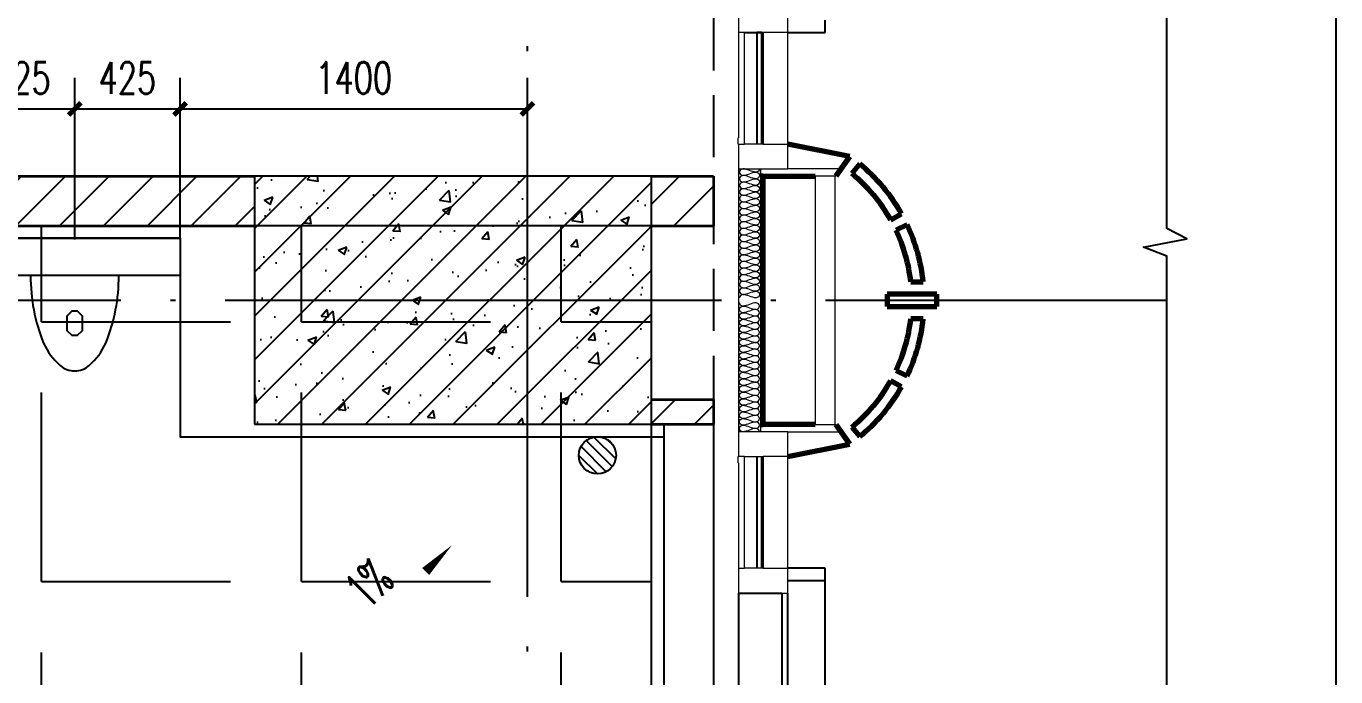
# Model space of a CAD drawing. Header units: millimetres. Extents: x 434053 to 1059003, y -2417481 to 936527.
# Drawn here: x 538373 to 543651, y -2119304 to -2116681 of the extents above; entities that cross this region are included whole.
import ezdxf

# ---------------------------------------------------------------- set-up
doc = ezdxf.new("R2010")
doc.units = ezdxf.units.MM
doc.header["$LTSCALE"] = 1000
doc.header["$MEASUREMENT"] = 0
doc.linetypes.add('DASH', pattern=[0.35, 0.25, -0.1])
doc.linetypes.add('DOTE', pattern=[2.42, 2, -0.2, 0.02, -0.2])
doc.layers.get('Defpoints').update_dxf_attribs({"color": 6})
for name, color, linetype in [('A-ANNO-DIMS', 3, 'Continuous'), ('A-AXIS', 16, 'DOTE'), ('A-COLS', 6, 'Continuous'), ('A-GLAZ', 4, 'Continuous'), ('A-WALL-PATT', 8, 'Continuous'), ('DIM_SYMB', 3, 'Continuous'), ('fur2023', 252, 'Continuous'), ('PUB_TEXT', 7, 'Continuous'), ('STAIR', 2, 'Continuous'), ('建筑-楼板开洞', 251, 'Continuous'), ('结构边线', 21, 'DASH')]:
    doc.layers.add(name, color=color, linetype=linetype)
for name, color, linetype, lineweight in [('A-DETL-0001', 4, 'Continuous', 15), ('A-GENM', 2, 'Continuous', 70), ('A-GENM-PROJ', 2, 'Continuous', 25), ('A-GLAZ-PROJ', 2, 'Continuous', 25), ('A-WALL', 5, 'Continuous', 35)]:
    doc.layers.add(name, color=color, linetype=linetype, lineweight=lineweight)
doc.styles.add('_TCH_DIM', font='SIMPLEX.shx', dxfattribs={"width": 0.8, "height": 3, "bigfont": 'GBCBIG.shx'})
doc.styles.add('_TCH_DIM_T3', font='SIMPLEX', dxfattribs={"width": 0.705882, "bigfont": 'GBCBIG'})
doc.dimstyles.new('_TCH_ARCH&&50', dxfattribs={"dimtxt": 127.5, "dimasz": 50, "dimexe": 125, "dimexo": 150, "dimgap": 61.25, "dimtad": 1, "dimdec": 0, "dimzin": 0, "dimdsep": 46, "dimtxsty": '_TCH_DIM_T3', "dimblk": 'ARCHTICK', "dimcen": 0.09, "dimclrt": 7, "dimazin": 2, "dimtfac": 1, "dimtdec": 0, "dimtix": 1, "dimtmove": 2, "dimatfit": 3, "dimfxl": 1, "dimtolj": 1, "dimtzin": 0, "dimarcsym": 0})
pattern_1 = [(45, (-1713816.56, -1462893.01), (-88.388383, 88.388383), [])]

# ---------------------------------------------------------------- blocks, each defined once
blk = doc.blocks.new('FO-Exterior Column FULL - FO-Exterior Column FULL-V107-800_Module Plan-APT')
at = {"layer": 'A-GENM'}
for p, q in [((-500, 110), (-500, 100.4)), ((-500, -109.7), (-500, 110)), ((500, 100.4), (500, 110)), ((500, 110), (500, -109.7)), ((-500, 100.4), (500, 100.4)), ((-630, 0.1), (-580.2, -249.1)), ((580.2, -249.1), (629.9, 0)), ((-580.2, -249.1), (-502.1, -193.8)), ((502.1, -193.8), (580.2, -249.1)), ((-510.9, -257.6), (-549.6, -289.3)), ((549.6, -289.3), (510.9, -257.6)), ((-348.5, -458), (-324, -414.4)), ((25, -399.6), (-25, -399.6)), ((-25, -399.6), (-25, -599.6)), ((25, -599.6), (25, -399.6)), ((324, -414.4), (348.5, -458)), ((-282.7, -435.7), (-304, -480.9)), ((304, -480.9), (282.7, -435.7)), ((-75, -545.2), (-75, -494.9)), ((75, -494.9), (75, -545.2)), ((-25, -599.6), (25, -599.6))]:
    blk.add_line(p, q, dxfattribs=at)
for radius, start, end in [(661.1, 219.3893, 240.6554), (661.1, 299.3446, 320.6107), (711.1, 219.3894, 240.6554), (711.1, 299.3446, 320.6106), (661.1, 244.6842, 263.483), (661.1, 276.517, 295.3158), (711.1, 244.6842, 263.943), (711.1, 276.057, 295.3158)]:
    blk.add_arc((0, 161.9), radius, start, end, dxfattribs=at)
blk = doc.blocks.new('FO-Vision _ Louver_updated - 150 Spacing-V138-800_Module Plan-APT')
at = {"layer": 'A-GLAZ'}
for p, q in [((575, 200), (575, 25)), ((1125.1, 125), (675.1, 125)), ((675.1, 105), (1125.1, 105)), ((-1175, 25), (-1175, 0)), ((-1175, 0), (575.1, 0)), ((575.1, 25), (-1124.9, 25)), ((625, 0), (625, -150)), ((675, -150), (675, 0)), ((625, -150), (675, -150))]:
    blk.add_line(p, q, dxfattribs=at)
at = {"layer": 'A-GLAZ-PROJ'}
for p, q in [((575, 200), (-1124.9, 200)), ((-1175, -150), (-1175, 0)), ((-1175, -150), (625, -150))]:
    blk.add_line(p, q, dxfattribs=at)
blk = doc.blocks.new('asdgsdfgh')
at = {"layer": 'A-DETL-0001'}
for p, q in [((51230.3, 36992), (51230.3, 36892)), ((51430.2, 36892), (51430.2, 36992)), ((51255, 36892), (51230.3, 36892)), ((51230.3, 36892), (51230.3, 36466.9)), ((51255, 36892), (51330.3, 36892)), ((51255, 36442), (51255, 36892)), ((51330.3, 36892), (51330.3, 36442)), ((51430.2, 36892), (51330.3, 36892)), ((51430.2, 36442), (51430.2, 36892)), ((51230.2, 36442.1), (51230.2, 36466.9)), ((51230.3, 36442), (51230.3, 36342)), ((51230.3, 36442), (51255, 36442)), ((51330.3, 36442), (51255, 36442)), ((51330.3, 36442), (51430.2, 36442)), ((51430.2, 36342), (51430.2, 36442)), ((51230.3, 36342), (51230.3, 35812)), ((51230.3, 36342), (51430.2, 36342)), ((51320.3, 35812), (51320.3, 36342)), ((51643.7, 36342), (51430.2, 36342)), ((51622.5, 36312.1), (51643.7, 36342)), ((51320.3, 36312.1), (51539.9, 36312.1)), ((51619.9, 36312.1), (51539.9, 36312.1)), ((51539.9, 36312.1), (51539.9, 35812.1)), ((51619.9, 36312.1), (51622.5, 36312.1)), ((51619.9, 35812.1), (51619.9, 36312.1)), ((51230.3, 35812), (51230.3, 35282)), ((51320.3, 35282), (51320.3, 35812)), ((51539.9, 35811.9), (51539.9, 35311.9)), ((51619.9, 35311.9), (51619.9, 35811.9)), ((51430.2, 35282), (51230.3, 35282)), ((51230.3, 35282), (51230.3, 35182)), ((51539.9, 35311.9), (51320.3, 35311.9)), ((51430.2, 35282), (51643.7, 35282)), ((51430.2, 35182), (51430.2, 35282)), ((51539.9, 35311.9), (51619.9, 35311.9)), ((51622.5, 35311.9), (51619.9, 35311.9)), ((51643.7, 35282), (51622.5, 35311.9)), ((51230.2, 35157.1), (51230.2, 35181.9)), ((51255, 35182), (51230.3, 35182)), ((51230.3, 35157.1), (51230.3, 34732)), ((51255, 35182), (51330.3, 35182)), ((51255, 34732), (51255, 35182)), ((51430.2, 35182), (51330.3, 35182)), ((51330.3, 35182), (51330.3, 34732)), ((51430.2, 34732), (51430.2, 35182)), ((51230.3, 34732), (51230.3, 34632)), ((51230.3, 34732), (51255, 34732)), ((51330.3, 34732), (51255, 34732)), ((51330.3, 34732), (51430.2, 34732)), ((51430.2, 34632), (51430.2, 34732)), ((51230.3, 34632), (51430.2, 34632))]:
    blk.add_line(p, q, dxfattribs=at)
for points in [[(51248.6, 36342), (51242.3, 36342), (51228.2, 36328.7), (51242.3, 36315.4), (51248.6, 36315.4)], [(51301.9, 36328.7), (51283.6, 36328.7), (51266.9, 36342), (51248.6, 36342)], [(51248.6, 36315.4), (51266.9, 36315.4), (51283.6, 36328.7), (51301.9, 36328.7)], [(51315.3, 36342), (51315.3, 36335.7), (51308.2, 36328.7), (51301.9, 36328.7)], [(51301.9, 36328.7), (51308.2, 36328.7), (51322.3, 36315.4), (51308.2, 36302), (51301.9, 36302)], [(51248.6, 36315.4), (51242.3, 36315.4), (51228.2, 36302), (51242.3, 36288.7), (51248.6, 36288.7)], [(51248.6, 36288.7), (51242.3, 36288.7), (51228.2, 36275.4), (51242.3, 36262), (51248.6, 36262)], [(51301.9, 36302), (51283.6, 36302), (51266.9, 36315.4), (51248.6, 36315.4)], [(51248.6, 36288.7), (51266.9, 36288.7), (51283.6, 36302), (51301.9, 36302)], [(51301.9, 36275.4), (51283.6, 36275.4), (51266.9, 36288.7), (51248.6, 36288.7)], [(51248.6, 36262), (51266.9, 36262), (51283.6, 36275.4), (51301.9, 36275.4)], [(51301.9, 36302), (51308.2, 36302), (51322.3, 36288.7), (51308.2, 36275.4), (51301.9, 36275.4)], [(51301.9, 36275.4), (51308.2, 36275.4), (51322.3, 36262), (51308.2, 36248.7), (51301.9, 36248.7)], [(51248.6, 36262), (51242.3, 36262), (51228.2, 36248.7), (51242.3, 36235.4), (51248.6, 36235.4)], [(51248.6, 36235.4), (51242.3, 36235.4), (51228.2, 36222), (51242.3, 36208.7), (51248.6, 36208.7)], [(51301.9, 36248.7), (51283.6, 36248.7), (51266.9, 36262), (51248.6, 36262)], [(51248.6, 36235.4), (51266.9, 36235.4), (51283.6, 36248.7), (51301.9, 36248.7)], [(51301.9, 36222), (51283.6, 36222), (51266.9, 36235.4), (51248.6, 36235.4)], [(51248.6, 36208.7), (51266.9, 36208.7), (51283.6, 36222), (51301.9, 36222)], [(51301.9, 36248.7), (51308.2, 36248.7), (51322.3, 36235.4), (51308.2, 36222), (51301.9, 36222)], [(51301.9, 36222), (51308.2, 36222), (51322.3, 36208.7), (51308.2, 36195.4), (51301.9, 36195.4)], [(51248.6, 36208.7), (51242.3, 36208.7), (51228.2, 36195.4), (51242.3, 36182), (51248.6, 36182)], [(51248.6, 36182), (51242.3, 36182), (51228.2, 36168.7), (51242.3, 36155.4), (51248.6, 36155.4)], [(51301.9, 36195.4), (51283.6, 36195.4), (51266.9, 36208.7), (51248.6, 36208.7)], [(51248.6, 36182), (51266.9, 36182), (51283.6, 36195.4), (51301.9, 36195.4)], [(51301.9, 36168.7), (51283.6, 36168.7), (51266.9, 36182), (51248.6, 36182)], [(51248.6, 36155.4), (51266.9, 36155.4), (51283.6, 36168.7), (51301.9, 36168.7)], [(51301.9, 36195.4), (51308.2, 36195.4), (51322.3, 36182), (51308.2, 36168.7), (51301.9, 36168.7)], [(51301.9, 36168.7), (51308.2, 36168.7), (51322.3, 36155.4), (51308.2, 36142), (51301.9, 36142)], [(51248.6, 36155.4), (51242.3, 36155.4), (51228.2, 36142), (51242.3, 36128.7), (51248.6, 36128.7)], [(51248.6, 36128.7), (51242.3, 36128.7), (51228.2, 36115.4), (51242.3, 36102), (51248.6, 36102)], [(51301.9, 36142), (51283.6, 36142), (51266.9, 36155.4), (51248.6, 36155.4)], [(51248.6, 36128.7), (51266.9, 36128.7), (51283.6, 36142), (51301.9, 36142)], [(51301.9, 36115.4), (51283.6, 36115.4), (51266.9, 36128.7), (51248.6, 36128.7)], [(51248.6, 36102), (51266.9, 36102), (51283.6, 36115.4), (51301.9, 36115.4)], [(51301.9, 36142), (51308.2, 36142), (51322.3, 36128.7), (51308.2, 36115.4), (51301.9, 36115.4)], [(51301.9, 36115.4), (51308.2, 36115.4), (51322.3, 36102), (51308.2, 36088.7), (51301.9, 36088.7)], [(51248.6, 36102), (51242.3, 36102), (51228.2, 36088.7), (51242.3, 36075.4), (51248.6, 36075.4)], [(51248.6, 36075.4), (51242.3, 36075.4), (51228.2, 36062), (51242.3, 36048.7), (51248.6, 36048.7)], [(51301.9, 36088.7), (51283.6, 36088.7), (51266.9, 36102), (51248.6, 36102)], [(51248.6, 36075.4), (51266.9, 36075.4), (51283.6, 36088.7), (51301.9, 36088.7)], [(51301.9, 36062), (51283.6, 36062), (51266.9, 36075.4), (51248.6, 36075.4)], [(51248.6, 36048.7), (51266.9, 36048.7), (51283.6, 36062), (51301.9, 36062)], [(51301.9, 36088.7), (51308.2, 36088.7), (51322.3, 36075.4), (51308.2, 36062), (51301.9, 36062)], [(51301.9, 36062), (51308.2, 36062), (51322.3, 36048.7), (51308.2, 36035.4), (51301.9, 36035.4)], [(51248.6, 36048.7), (51242.3, 36048.7), (51228.2, 36035.4), (51242.3, 36022), (51248.6, 36022)], [(51248.6, 36022), (51242.3, 36022), (51228.2, 36008.7), (51242.3, 35995.4), (51248.6, 35995.4)], [(51301.9, 36035.4), (51283.6, 36035.4), (51266.9, 36048.7), (51248.6, 36048.7)], [(51248.6, 36022), (51266.9, 36022), (51283.6, 36035.4), (51301.9, 36035.4)], [(51301.9, 36008.7), (51283.6, 36008.7), (51266.9, 36022), (51248.6, 36022)], [(51248.6, 35995.4), (51266.9, 35995.4), (51283.6, 36008.7), (51301.9, 36008.7)], [(51301.9, 36035.4), (51308.2, 36035.4), (51322.3, 36022), (51308.2, 36008.7), (51301.9, 36008.7)], [(51301.9, 36008.7), (51308.2, 36008.7), (51322.3, 35995.4), (51308.2, 35982), (51301.9, 35982)], [(51248.6, 35995.4), (51242.3, 35995.4), (51228.2, 35982), (51242.3, 35968.7), (51248.6, 35968.7)], [(51248.6, 35968.7), (51242.3, 35968.7), (51228.2, 35955.4), (51242.3, 35942), (51248.6, 35942)], [(51301.9, 35982), (51283.6, 35982), (51266.9, 35995.4), (51248.6, 35995.4)], [(51248.6, 35968.7), (51266.9, 35968.7), (51283.6, 35982), (51301.9, 35982)], [(51301.9, 35955.4), (51283.6, 35955.4), (51266.9, 35968.7), (51248.6, 35968.7)], [(51248.6, 35942), (51266.9, 35942), (51283.6, 35955.4), (51301.9, 35955.4)], [(51301.9, 35982), (51308.2, 35982), (51322.3, 35968.7), (51308.2, 35955.4), (51301.9, 35955.4)], [(51301.9, 35955.4), (51308.2, 35955.4), (51322.3, 35942), (51308.2, 35928.7), (51301.9, 35928.7)], [(51248.6, 35942), (51242.3, 35942), (51228.2, 35928.7), (51242.3, 35915.4), (51248.6, 35915.4)], [(51248.6, 35915.4), (51242.3, 35915.4), (51228.2, 35902), (51242.3, 35888.7), (51248.6, 35888.7)], [(51301.9, 35928.7), (51283.6, 35928.7), (51266.9, 35942), (51248.6, 35942)], [(51248.6, 35915.4), (51266.9, 35915.4), (51283.6, 35928.7), (51301.9, 35928.7)], [(51301.9, 35902), (51283.6, 35902), (51266.9, 35915.4), (51248.6, 35915.4)], [(51248.6, 35888.7), (51266.9, 35888.7), (51283.6, 35902), (51301.9, 35902)], [(51301.9, 35928.7), (51308.2, 35928.7), (51322.3, 35915.4), (51308.2, 35902), (51301.9, 35902)], [(51301.9, 35902), (51308.2, 35902), (51322.3, 35888.7), (51308.2, 35875.4), (51301.9, 35875.4)], [(51248.6, 35888.7), (51242.3, 35888.7), (51228.2, 35875.4), (51242.3, 35862), (51248.6, 35862)], [(51248.6, 35862), (51242.3, 35862), (51228.2, 35848.7), (51242.3, 35835.4), (51248.6, 35835.4)], [(51301.9, 35875.4), (51283.6, 35875.4), (51266.9, 35888.7), (51248.6, 35888.7)], [(51248.6, 35862), (51266.9, 35862), (51283.6, 35875.4), (51301.9, 35875.4)], [(51301.9, 35848.7), (51283.6, 35848.7), (51266.9, 35862), (51248.6, 35862)], [(51248.6, 35835.4), (51266.9, 35835.4), (51283.6, 35848.7), (51301.9, 35848.7)], [(51301.9, 35875.4), (51308.2, 35875.4), (51322.3, 35862), (51308.2, 35848.7), (51301.9, 35848.7)], [(51301.9, 35848.7), (51308.2, 35848.7), (51322.3, 35835.4), (51308.2, 35822), (51301.9, 35822)], [(51248.6, 35835.4), (51242.3, 35835.4), (51235.3, 35828.3), (51235.3, 35822)], [(51248.6, 35788.7), (51242.3, 35788.7), (51235.3, 35795.7), (51235.3, 35802)], [(51248.6, 35762), (51242.3, 35762), (51228.2, 35775.4), (51242.3, 35788.7), (51248.6, 35788.7)], [(51301.9, 35822), (51283.6, 35822), (51266.9, 35835.4), (51248.6, 35835.4)], [(51301.9, 35802), (51283.6, 35802), (51266.9, 35788.7), (51248.6, 35788.7)], [(51248.6, 35788.7), (51266.9, 35788.7), (51283.6, 35775.4), (51301.9, 35775.4)], [(51301.9, 35775.4), (51308.2, 35775.4), (51322.3, 35788.7), (51308.2, 35802), (51301.9, 35802)], [(51248.6, 35735.4), (51242.3, 35735.4), (51228.2, 35748.7), (51242.3, 35762), (51248.6, 35762)], [(51248.6, 35708.7), (51242.3, 35708.7), (51228.2, 35722), (51242.3, 35735.4), (51248.6, 35735.4)], [(51301.9, 35775.4), (51283.6, 35775.4), (51266.9, 35762), (51248.6, 35762)], [(51248.6, 35762), (51266.9, 35762), (51283.6, 35748.7), (51301.9, 35748.7)], [(51301.9, 35748.7), (51283.6, 35748.7), (51266.9, 35735.4), (51248.6, 35735.4)], [(51248.6, 35735.4), (51266.9, 35735.4), (51283.6, 35722), (51301.9, 35722)], [(51301.9, 35748.7), (51308.2, 35748.7), (51322.3, 35762), (51308.2, 35775.4), (51301.9, 35775.4)], [(51301.9, 35722), (51308.2, 35722), (51322.3, 35735.4), (51308.2, 35748.7), (51301.9, 35748.7)], [(51248.6, 35682), (51242.3, 35682), (51228.2, 35695.4), (51242.3, 35708.7), (51248.6, 35708.7)], [(51301.9, 35722), (51283.6, 35722), (51266.9, 35708.7), (51248.6, 35708.7)], [(51248.6, 35708.7), (51266.9, 35708.7), (51283.6, 35695.4), (51301.9, 35695.4)], [(51301.9, 35695.4), (51283.6, 35695.4), (51266.9, 35682), (51248.6, 35682)], [(51301.9, 35695.4), (51308.2, 35695.4), (51322.3, 35708.7), (51308.2, 35722), (51301.9, 35722)], [(51301.9, 35668.7), (51308.2, 35668.7), (51322.3, 35682), (51308.2, 35695.4), (51301.9, 35695.4)], [(51248.6, 35655.4), (51242.3, 35655.4), (51228.2, 35668.7), (51242.3, 35682), (51248.6, 35682)], [(51248.6, 35628.7), (51242.3, 35628.7), (51228.2, 35642), (51242.3, 35655.4), (51248.6, 35655.4)], [(51248.6, 35682), (51266.9, 35682), (51283.6, 35668.7), (51301.9, 35668.7)], [(51301.9, 35668.7), (51283.6, 35668.7), (51266.9, 35655.4), (51248.6, 35655.4)], [(51248.6, 35655.4), (51266.9, 35655.4), (51283.6, 35642), (51301.9, 35642)], [(51301.9, 35642), (51283.6, 35642), (51266.9, 35628.7), (51248.6, 35628.7)], [(51301.9, 35642), (51308.2, 35642), (51322.3, 35655.4), (51308.2, 35668.7), (51301.9, 35668.7)], [(51301.9, 35615.4), (51308.2, 35615.4), (51322.3, 35628.7), (51308.2, 35642), (51301.9, 35642)], [(51248.6, 35602), (51242.3, 35602), (51228.2, 35615.4), (51242.3, 35628.7), (51248.6, 35628.7)], [(51248.6, 35575.4), (51242.3, 35575.4), (51228.2, 35588.7), (51242.3, 35602), (51248.6, 35602)], [(51248.6, 35628.7), (51266.9, 35628.7), (51283.6, 35615.4), (51301.9, 35615.4)], [(51301.9, 35615.4), (51283.6, 35615.4), (51266.9, 35602), (51248.6, 35602)], [(51248.6, 35602), (51266.9, 35602), (51283.6, 35588.7), (51301.9, 35588.7)], [(51301.9, 35588.7), (51283.6, 35588.7), (51266.9, 35575.4), (51248.6, 35575.4)], [(51301.9, 35588.7), (51308.2, 35588.7), (51322.3, 35602), (51308.2, 35615.4), (51301.9, 35615.4)], [(51301.9, 35562), (51308.2, 35562), (51322.3, 35575.4), (51308.2, 35588.7), (51301.9, 35588.7)], [(51248.6, 35548.7), (51242.3, 35548.7), (51228.2, 35562), (51242.3, 35575.4), (51248.6, 35575.4)], [(51248.6, 35522), (51242.3, 35522), (51228.2, 35535.4), (51242.3, 35548.7), (51248.6, 35548.7)], [(51248.6, 35575.4), (51266.9, 35575.4), (51283.6, 35562), (51301.9, 35562)], [(51301.9, 35562), (51283.6, 35562), (51266.9, 35548.7), (51248.6, 35548.7)], [(51248.6, 35548.7), (51266.9, 35548.7), (51283.6, 35535.4), (51301.9, 35535.4)], [(51301.9, 35535.4), (51283.6, 35535.4), (51266.9, 35522), (51248.6, 35522)], [(51301.9, 35535.4), (51308.2, 35535.4), (51322.3, 35548.7), (51308.2, 35562), (51301.9, 35562)], [(51301.9, 35508.7), (51308.2, 35508.7), (51322.3, 35522), (51308.2, 35535.4), (51301.9, 35535.4)], [(51248.6, 35495.4), (51242.3, 35495.4), (51228.2, 35508.7), (51242.3, 35522), (51248.6, 35522)], [(51248.6, 35468.7), (51242.3, 35468.7), (51228.2, 35482), (51242.3, 35495.4), (51248.6, 35495.4)], [(51248.6, 35522), (51266.9, 35522), (51283.6, 35508.7), (51301.9, 35508.7)], [(51301.9, 35508.7), (51283.6, 35508.7), (51266.9, 35495.4), (51248.6, 35495.4)], [(51248.6, 35495.4), (51266.9, 35495.4), (51283.6, 35482), (51301.9, 35482)], [(51301.9, 35482), (51283.6, 35482), (51266.9, 35468.7), (51248.6, 35468.7)], [(51301.9, 35482), (51308.2, 35482), (51322.3, 35495.4), (51308.2, 35508.7), (51301.9, 35508.7)], [(51301.9, 35455.4), (51308.2, 35455.4), (51322.3, 35468.7), (51308.2, 35482), (51301.9, 35482)], [(51248.6, 35442), (51242.3, 35442), (51228.2, 35455.4), (51242.3, 35468.7), (51248.6, 35468.7)], [(51248.6, 35415.4), (51242.3, 35415.4), (51228.2, 35428.7), (51242.3, 35442), (51248.6, 35442)], [(51248.6, 35468.7), (51266.9, 35468.7), (51283.6, 35455.4), (51301.9, 35455.4)], [(51301.9, 35455.4), (51283.6, 35455.4), (51266.9, 35442), (51248.6, 35442)], [(51248.6, 35442), (51266.9, 35442), (51283.6, 35428.7), (51301.9, 35428.7)], [(51301.9, 35428.7), (51283.6, 35428.7), (51266.9, 35415.4), (51248.6, 35415.4)], [(51301.9, 35428.7), (51308.2, 35428.7), (51322.3, 35442), (51308.2, 35455.4), (51301.9, 35455.4)], [(51301.9, 35402), (51308.2, 35402), (51322.3, 35415.4), (51308.2, 35428.7), (51301.9, 35428.7)], [(51248.6, 35388.7), (51242.3, 35388.7), (51228.2, 35402), (51242.3, 35415.4), (51248.6, 35415.4)], [(51248.6, 35362), (51242.3, 35362), (51228.2, 35375.4), (51242.3, 35388.7), (51248.6, 35388.7)], [(51248.6, 35415.4), (51266.9, 35415.4), (51283.6, 35402), (51301.9, 35402)], [(51301.9, 35402), (51283.6, 35402), (51266.9, 35388.7), (51248.6, 35388.7)], [(51248.6, 35388.7), (51266.9, 35388.7), (51283.6, 35375.4), (51301.9, 35375.4)], [(51301.9, 35375.4), (51283.6, 35375.4), (51266.9, 35362), (51248.6, 35362)], [(51301.9, 35375.4), (51308.2, 35375.4), (51322.3, 35388.7), (51308.2, 35402), (51301.9, 35402)], [(51301.9, 35348.7), (51308.2, 35348.7), (51322.3, 35362), (51308.2, 35375.4), (51301.9, 35375.4)], [(51248.6, 35335.4), (51242.3, 35335.4), (51228.2, 35348.7), (51242.3, 35362), (51248.6, 35362)], [(51248.6, 35308.7), (51242.3, 35308.7), (51228.2, 35322), (51242.3, 35335.4), (51248.6, 35335.4)], [(51248.6, 35362), (51266.9, 35362), (51283.6, 35348.7), (51301.9, 35348.7)], [(51301.9, 35348.7), (51283.6, 35348.7), (51266.9, 35335.4), (51248.6, 35335.4)], [(51248.6, 35335.4), (51266.9, 35335.4), (51283.6, 35322), (51301.9, 35322)], [(51301.9, 35322), (51283.6, 35322), (51266.9, 35308.7), (51248.6, 35308.7)], [(51301.9, 35322), (51308.2, 35322), (51322.3, 35335.4), (51308.2, 35348.7), (51301.9, 35348.7)], [(51301.9, 35295.4), (51308.2, 35295.4), (51322.3, 35308.7), (51308.2, 35322), (51301.9, 35322)], [(51248.6, 35282), (51242.3, 35282), (51228.2, 35295.4), (51242.3, 35308.7), (51248.6, 35308.7)], [(51248.6, 35308.7), (51266.9, 35308.7), (51283.6, 35295.4), (51301.9, 35295.4)], [(51301.9, 35295.4), (51283.6, 35295.4), (51266.9, 35282), (51248.6, 35282)], [(51315.3, 35282), (51315.3, 35288.3), (51308.2, 35295.4), (51301.9, 35295.4)]]:
    blk.add_open_spline(points, degree=3, dxfattribs=at)
at = {"layer": 'A-GLAZ'}
for p, q in [((51580.3, 36891.9), (51580.3, 36941.9)), ((51255, 36891.9), (51330.3, 36891.9)), ((51325.3, 36891.9), (51305.3, 36891.9)), ((51305.3, 36891.9), (51305.3, 36442)), ((51325.3, 36442), (51325.3, 36891.9)), ((51430.2, 36891.9), (51580.3, 36891.9))]:
    blk.add_line(p, q, dxfattribs=at)
at = {"layer": 'A-GENM-PROJ', "rotation": 90}
blk.add_blockref('FO-Exterior Column FULL - FO-Exterior Column FULL-V107-800_Module Plan-APT', (51430.3, 35812), dxfattribs=at)
at = {"layer": 'A-GLAZ-PROJ', "rotation": 90}
blk.add_blockref('FO-Vision _ Louver_updated - 150 Spacing-V138-800_Module Plan-APT', (51430.3, 34056.9), dxfattribs=at)
blk = doc.blocks.new('dgsdgadffA$C0C2312E7')
blk.add_lwpolyline([(177.5, 0, 0.098836), (125.5, 272.2, 0.0609), (125.5, 272.2, 0.102065), (59, 362.4, 0.185058), (0, 385, 0.185058), (-59, 362.4, 0.102065), (-125.5, 272.2, 0.0609), (-125.5, 272.2, 0.098836), (-177.5, 0)], format="xyb", close=True)
blk.add_lwpolyline([(30, 162.5), (10, 142.5), (-10, 142.5), (-30, 162.5), (-30, 222.5), (-10, 242.5), (10, 242.5), (30, 222.5)], close=True)
blk = doc.blocks.new('adfadfd')
at = {"layer": 'fur2023'}
for points in [[(-265.1, 24720), (-5615.1, 24720), (-5615.1, 23420), (-4625.1, 23420), (-4625.1, 23120), (-5615.1, 23120), (-5615.1, 20020), (-4625.1, 20020), (-4625.1, 19770)], [(-265.1, 24720), (-265.1, 23920), (1684.9, 23920), (1684.9, 21920), (74.9, 21920), (74.9, 22520), (-125.1, 22520), (-125.1, 21720), (1684.9, 21720), (1684.9, 19620), (-3225.1, 19620), (-3225.1, 21720), (-1325.1, 21720), (-1325.1, 22520), (-1525.1, 22520), (-1525.1, 21920), (-3225.1, 21920), (-3225.1, 22520), (-3425.1, 22520), (-3425.1, 19770)]]:
    blk.add_lwpolyline(points, dxfattribs=at)
blk.add_lwpolyline([(-1100.1, 24720), (-265.1, 24720), (-265.1, 24570), (-1100.1, 24570)], close=True, dxfattribs=at)
at = {"layer": 'fur2023', "rotation": 180}
blk.add_blockref('dgsdgadffA$C0C2312E7', (-690.1, 24570), dxfattribs=at)
blk = doc.blocks.new('adadgsfgh')
at = {"layer": 'A-AXIS'}
for p, q in [((-1950.7, -859), (-1950.7, 16732.8)), ((-10429.1, 14856.3), (626, 14856.3))]:
    blk.add_line(p, q, dxfattribs=at)
at = {"layer": 'DIM_SYMB'}
blk.add_lwpolyline([(-10429.1, 16732.8), (-10429.1, 15146.2), (-10324.1, 15108), (-10534.1, 15071), (-10429.1, 15033.7), (-10429.1, -859), (-1780.9, -859), (-1742.7, -928.2), (-1705.7, -808.3), (-1668.4, -859), (626, -859), (626, 15033.7), (532.3, 15071), (707, 15103.5), (626, 15146.2), (626, 16732.8), (-1668.4, 16732.8), (-1705.7, 16827.8), (-1742.7, 16654.5), (-1780.9, 16732.8), (-10429.1, 16732.8)], dxfattribs=at)
blk = doc.blocks.new('fdshf')
at = {"layer": 'STAIR'}
h = blk.add_hatch(dxfattribs=at)
h.set_pattern_fill('ANSI31', color=8, scale=20, style=0)
h.set_pattern_definition([(45, (-83487.75, 15410.437), (-22.45064, 22.45064), [])])
edge = h.paths.add_edge_path()
edge.add_arc((0, 0), 75, 0, 360)
blk.add_circle((0, 0), 75, dxfattribs=at)
blk = doc.blocks.new('_ArchTick')
at = {"color": 0, "linetype": 'ByBlock', "const_width": 0.4}
blk.add_lwpolyline([(-0.5, -0.5), (0.5, 0.5)], dxfattribs=at)
blk = doc.blocks.new('*D803')
at = {"layer": 'A-ANNO-DIMS', "color": 0, "lineweight": -2, "transparency": 16777216}
for p, q in [((538992.9, -2117540.7), (538992.9, -2116889.8)), ((540392.9, -2117540.7), (540392.9, -2116889.8)), ((538992.9, -2117014.8), (540392.9, -2117014.8))]:
    blk.add_line(p, q, dxfattribs=at)
at = {"layer": 'Defpoints', "color": 0, "transparency": 16777216}
for p in [(540392.9, -2117014.8), (538992.9, -2117690.7), (540392.9, -2117690.7)]:
    blk.add_point(p, dxfattribs=at)
at = {"layer": 'A-ANNO-DIMS', "color": 0, "lineweight": -2, "transparency": 16777216, "xscale": 50, "yscale": 50, "zscale": 50, "rotation": 180}
blk.add_blockref('_ArchTick', (538992.9, -2117014.8), dxfattribs=at)
at = {"layer": 'A-ANNO-DIMS', "color": 0, "lineweight": -2, "transparency": 16777216, "xscale": 50, "yscale": 50, "zscale": 50}
blk.add_blockref('_ArchTick', (540392.9, -2117014.8), dxfattribs=at)
at = {"layer": 'A-ANNO-DIMS', "color": 7, "transparency": 16777216, "insert": (539692.9, -2116889.8), "char_height": 127.5, "attachment_point": 5, "style": '_TCH_DIM_T3'}
blk.add_mtext('\\A1;1400', dxfattribs=at)
blk = doc.blocks.new('*D804')
at = {"layer": 'A-ANNO-DIMS', "color": 0, "lineweight": -2, "transparency": 16777216}
for p, q in [((538567.9, -2117540.7), (538567.9, -2116889.8)), ((538992.9, -2117540.7), (538992.9, -2116889.8)), ((538567.9, -2117014.8), (538992.9, -2117014.8))]:
    blk.add_line(p, q, dxfattribs=at)
at = {"layer": 'Defpoints', "color": 0, "transparency": 16777216}
for p in [(538992.9, -2117014.8), (538567.9, -2117690.7), (538992.9, -2117690.7)]:
    blk.add_point(p, dxfattribs=at)
at = {"layer": 'A-ANNO-DIMS', "color": 0, "lineweight": -2, "transparency": 16777216, "xscale": 50, "yscale": 50, "zscale": 50, "rotation": 180}
blk.add_blockref('_ArchTick', (538567.9, -2117014.8), dxfattribs=at)
at = {"layer": 'A-ANNO-DIMS', "color": 0, "lineweight": -2, "transparency": 16777216, "xscale": 50, "yscale": 50, "zscale": 50}
blk.add_blockref('_ArchTick', (538992.9, -2117014.8), dxfattribs=at)
at = {"layer": 'A-ANNO-DIMS', "color": 7, "transparency": 16777216, "insert": (538780.4, -2116889.8), "char_height": 127.5, "attachment_point": 5, "style": '_TCH_DIM_T3'}
blk.add_mtext('\\A1;425', dxfattribs=at)
blk = doc.blocks.new('*D805')
at = {"layer": 'A-ANNO-DIMS', "color": 0, "lineweight": -2, "transparency": 16777216}
for p, q in [((538142.9, -2117540.7), (538142.9, -2116889.8)), ((538567.9, -2117540.7), (538567.9, -2116889.8)), ((538142.9, -2117014.8), (538567.9, -2117014.8))]:
    blk.add_line(p, q, dxfattribs=at)
at = {"layer": 'Defpoints', "color": 0, "transparency": 16777216}
for p in [(538567.9, -2117014.8), (538142.9, -2117690.7), (538567.9, -2117690.7)]:
    blk.add_point(p, dxfattribs=at)
at = {"layer": 'A-ANNO-DIMS', "color": 0, "lineweight": -2, "transparency": 16777216, "xscale": 50, "yscale": 50, "zscale": 50, "rotation": 180}
blk.add_blockref('_ArchTick', (538142.9, -2117014.8), dxfattribs=at)
at = {"layer": 'A-ANNO-DIMS', "color": 0, "lineweight": -2, "transparency": 16777216, "xscale": 50, "yscale": 50, "zscale": 50}
blk.add_blockref('_ArchTick', (538567.9, -2117014.8), dxfattribs=at)
at = {"layer": 'A-ANNO-DIMS', "color": 7, "transparency": 16777216, "insert": (538355.4, -2116889.8), "char_height": 127.5, "attachment_point": 5, "style": '_TCH_DIM_T3'}
blk.add_mtext('\\A1;425', dxfattribs=at)

msp = doc.modelspace()

# ---------------------------------------------------------------- hatches: boundary and pattern name
at = {"layer": 'A-WALL-PATT'}
h = msp.add_hatch(dxfattribs=at)
h.set_pattern_fill('普通砖', color=256, scale=50, style=0)
h.set_pattern_definition(pattern_1)
h.paths.add_polyline_path([(539292.9, -2117486.2), (539292.9, -2117286.2), (533592.9, -2117286.2), (533526.2, -2117386.2), (533592.9, -2117486.2)])
h = msp.add_hatch(dxfattribs=at)
h.set_pattern_fill('普通砖', color=256, scale=50, style=0)
h.set_pattern_definition(pattern_1)
h.paths.add_polyline_path([(540892.9, -2117286.2), (540892.9, -2117486.2), (541142.9, -2117486.2), (541142.9, -2117286.2)])
at = {"layer": '建筑-楼板开洞'}
h = msp.add_hatch(dxfattribs=at)
h.set_pattern_fill('ANGLE', color=256, scale=300)
h.set_pattern_definition([(0, (-12063903.9, -1756399.4), (0, 1047.75), [762, -285.75]), (90, (-12063903.9, -1756399.4), (-1047.75, 6e-14), [762, -285.75])])
h.paths.add_polyline_path([(540892.9, -2117486.2), (533592.9, -2117486.2), (533592.9, -2130686.2), (540892.9, -2130686.2)])

# ---------------------------------------------------------------- linework, layer by layer
msp.add_line((543650.9, -2114754.2), (543650.9, -2151804.2))
msp.add_lwpolyline([(541142.9, -2118286.2), (541142.9, -2130686.2)])
at = {"layer": 'A-COLS'}
msp.add_line((540892.9, -2117286.2), (539292.9, -2117286.2), dxfattribs=at)
at = {"layer": 'A-WALL'}
for p, q in [((533592.9, -2117286.2), (539292.9, -2117286.2)), ((540892.9, -2117286.2), (541142.9, -2117286.2)), ((541142.9, -2117286.2), (541142.9, -2117486.2)), ((533592.9, -2117486.2), (539292.9, -2117486.2)), ((540892.9, -2117486.2), (541142.9, -2117486.2)), ((541142.9, -2118186.2), (541142.9, -2118286.2))]:
    msp.add_line(p, q, dxfattribs=at)
at = {"layer": '建筑-楼板开洞'}
msp.add_lwpolyline([(540892.9, -2117486.2), (533592.9, -2117486.2), (533592.9, -2130686.2), (540892.9, -2130686.2)], close=True, dxfattribs=at)
at = {"layer": '结构边线'}
msp.add_lwpolyline([(541142.9, -2115909.7), (541142.9, -2130886.2), (541142.9, -2133501.5)], dxfattribs=at)

# ---------------------------------------------------------------- block references
msp.add_blockref('asdgsdfgh', (490012.6, -2153598.3))

# ---------------------------------------------------------------- next in the draw order: block references
at = {"layer": 'fur2023'}
msp.add_blockref('adfadfd', (539258, -2142256.2), dxfattribs=at)

# ---------------------------------------------------------------- next in the draw order: hatches: boundary and pattern name
at = {"layer": 'A-WALL-PATT'}
h = msp.add_hatch(dxfattribs=at)
h.set_pattern_fill('钢筋混凝土', color=256, scale=50, style=0)
h.set_pattern_definition([(45, (-1713816.56, -1462982.77), (-88.3883476, 88.3883476), []), (50, (-1713816.56, -1462982.77), (358.63009, -31.376067), [37.5, -412.5]), (355, (-1713816.56, -1462982.77), (-69.375667, 376.096067), [30, -330]), (100.4514, (-1713786.68, -1462985.4), (289.25469, 344.71977), [31.870095, -350.571056]), (46.1842, (-1713816.56, -1462882.77), (533.620524, -82.75951), [56.25, -618.75]), (96.6356, (-1713772.1, -1462889.67), (467.33135, 487.05894), [47.80514, -525.8565]), (351.1842, (-1713816.56, -1462882.77), (467.33097, 487.0593), [45, -495]), (21, (-1713766.56, -1462907.77), (298.453526, -201.309445), [37.5, -412.5]), (326, (-1713766.56, -1462907.77), (121.657666, 362.57502), [30, -330]), (71.4514, (-1713741.7, -1462924.55), (420.111314, 161.26525), [31.870095, -350.571056]), (37.5, (-1713816.56, -1462982.77), (6.079928, 166.446927), [0, -326, 0, -335, 0, -331.25]), (7.5, (-1713816.56, -1462982.77), (131.534769, 197.205856), [0, -191, 0, -318.5, 0, -126.25]), (327.5, (-1713928.06, -1462982.77), (266.911218, -11.277436), [0, -125, 0, -390, 0, -517.5]), (317.5, (-1713978.06, -1462982.77), (291.593085, 50.052491), [0, -162.5, 0, -259, 0, -367.5])])
h.paths.add_polyline_path([(539292.9, -2118286.2), (540892.9, -2118286.2), (540892.9, -2117286.2), (539292.9, -2117286.2)])
h = msp.add_hatch(dxfattribs=at)
h.set_pattern_fill('普通砖', color=256, scale=50, style=0)
h.set_pattern_definition(pattern_1)
h.paths.add_polyline_path([(540892.9, -2118286.2), (541142.9, -2118286.2), (541142.9, -2118186.2), (540892.9, -2118186.2)])

# ---------------------------------------------------------------- next in the draw order: linework, layer by layer
msp.add_lwpolyline([(540942.9, -2118286.2), (540942.9, -2130686.2)])
at = {"layer": 'A-COLS'}
for p, q in [((539292.9, -2117286.2), (539292.9, -2118286.2)), ((540892.9, -2118286.2), (540892.9, -2117286.2)), ((539292.9, -2118286.2), (540892.9, -2118286.2))]:
    msp.add_line(p, q, dxfattribs=at)
at = {"layer": 'A-WALL'}
for p, q in [((540892.9, -2118186.2), (541142.9, -2118186.2)), ((540892.9, -2118286.2), (541142.9, -2118286.2))]:
    msp.add_line(p, q, dxfattribs=at)
at = {"layer": 'DIM_SYMB'}
msp.add_lwpolyline([(539583.9, -2119278.1, 0, 0, 0), (540088.6, -2118773.4, 0, 40, 0), (539982.6, -2118879.4, 0, 0, 0)], format="xyseb", dxfattribs=at)

# ---------------------------------------------------------------- next in the draw order: block references
msp.add_blockref('adadgsfgh', (542343.5, -2132642.5))
at = {"layer": 'STAIR', "extrusion": (0, 0, -1), "xscale": -1, "zscale": -1, "rotation": 270.0000000010331}
msp.add_blockref('fdshf', (-540674.9, -2118411.2), dxfattribs=at)

# ---------------------------------------------------------------- next in the draw order: texts
at = {"layer": 'PUB_TEXT', "style": '_TCH_DIM', "width": 0.564706}
msp.add_text('1%', height=148.75, rotation=45, dxfattribs=at).set_placement((539751.1, -2119036.7))

# ---------------------------------------------------------------- next in the draw order: dimensions: what is measured, and where the dimension line sits
at = {"layer": 'A-ANNO-DIMS'}
for p1, p2, picture, middle in [((538142.9, -2117690.7), (538567.9, -2117690.7), '*D805', (538355.4, -2116889.8)), ((538567.9, -2117690.7), (538992.9, -2117690.7), '*D804', (538780.4, -2116889.8)), ((538992.9, -2117690.7), (540392.9, -2117690.7), '*D803', (539692.9, -2116889.8))]:
    dim = msp.add_aligned_dim(p1=p1, p2=p2, distance=675.9, dimstyle='_TCH_ARCH&&50', dxfattribs=at)
    dim.commit()
    dim.dimension.update_dxf_attribs({"geometry": picture, "text_midpoint": middle})

doc.saveas('drawing.dxf')
